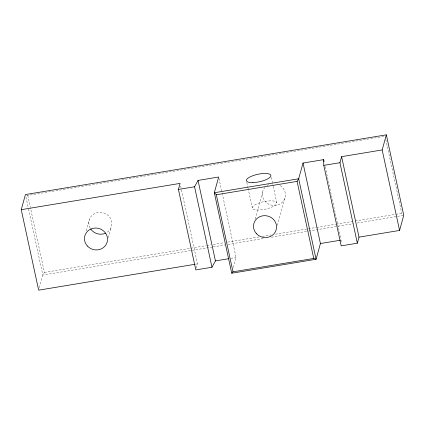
<?xml version="1.0" encoding="UTF-8"?>
<svg xmlns="http://www.w3.org/2000/svg" width="425" height="425" viewBox="0 0 425 425"><rect width="100%" height="100%" fill="white"/><g stroke="black" fill="none" stroke-linecap="round" stroke-linejoin="round"><path stroke-width="0.32" stroke-dasharray="2.12 1.59" d="M39.35 287.645L42.829 275.055L44.418 272.441L30.419 207.682M86.254 230.817L89.383 219.502M108.343 237.734L111.297 227.051M196.318 268.106L197.487 263.877L181.475 189.832M233.288 267.559L236.072 257.492L222.009 192.456M255.117 219.061L262.932 190.782M277.382 225.351L284.851 198.326M26.594 194.974L27.758 195.378L385.092 136.244M44.418 272.441L206.072 245.687M206.725 245.581L210.651 244.928M213.27 244.497L224.395 242.654M227.667 242.112L259.08 236.916M262.352 236.374L270.863 234.967M275.442 234.207L316.019 227.492M316.673 227.386L335.654 224.241M336.308 224.134L354.631 221.101M355.284 220.995L395.207 214.386M395.861 214.28L401.752 213.302L402.549 214.11M212.479 246.978L42.829 275.055L28.353 208.091M213.137 246.867L224.926 244.917M228.204 244.375L263.574 238.521M271.432 237.219L308.114 231.152M308.773 231.041L353.313 223.672M357.244 223.019L403.75 215.321M195.527 264.201L197.487 263.877M230.913 258.347L236.072 257.492M385.788 139.48L401.752 213.302M325.194 166.712L340.924 239.472M271.299 177.395L273.089 185.677M273.227 186.315L276.808 202.884A12.511 3.825 -12.2 0 1 258.841 209.992A12.511 3.825 -12.2 0 1 258.033 203.389A12.511 3.825 -12.2 0 1 276.808 202.884M246.803 182.474L247.903 187.568M248.041 188.206L252.312 207.958M218.949 178.293L221.871 191.813M180.641 185.964L181.337 189.183M27.758 195.378L30.281 207.033M25.983 197.142L28.209 207.442M341.062 240.114L341.105 242.032M90.026 227.874A11.592 10.901 15.5 0 1 94.807 213.504A11.592 10.901 15.5 0 1 110.272 217.993A11.592 10.901 15.5 0 1 106.569 232.677M280.24 185.603A11.592 10.901 15.5 0 1 283.31 201.168A11.592 10.901 15.5 0 1 266.889 203.044A11.592 10.901 15.5 0 1 264.961 187.351M267.16 185.459A11.592 10.901 15.5 0 1 268.712 184.62"/><path stroke-width="0.64" d="M194.873 264.308L38.654 290.163L21.25 209.679L25.426 194.565L386.346 134.837L403.75 215.321L399.574 230.435L359.013 237.145L357.34 243.19L341.19 245.863L323.786 165.378L323.664 159.63L303.025 163.046L298.674 178.776L297.08 181.39L313.746 258.453L316.078 259.266L320.423 243.53L303.025 163.046M231.726 273.222L232.98 271.819L216.32 194.756L214.322 192.738L298.674 178.776L316.078 259.266L231.726 273.222L214.322 192.738L218.673 177.007L198.034 180.423L215.433 260.908L211.969 267.245L195.813 269.923L178.415 189.433L180.083 183.393L21.25 209.679M357.34 243.19L339.942 162.706L341.61 156.66L382.171 149.945L386.346 134.837M211.969 267.245L194.565 186.761L198.034 180.423M178.415 189.433L194.565 186.761M323.786 165.378L339.942 162.706M216.32 194.756L297.08 181.39M215.433 260.908L228.979 258.666M320.423 243.53L340.42 240.221M232.98 271.819L313.746 258.453M382.171 149.945L399.574 230.435M341.61 156.66L359.013 237.145M323.664 159.63L324.078 161.564M105.522 233.213A11.592 10.901 15.5 0 1 90.621 228.889M256.408 233.623A11.592 10.901 15.5 0 0 275.99 230.377A11.592 10.901 15.5 0 0 262.698 215.815A11.592 10.901 15.5 0 0 256.408 233.623M87.369 246.006A11.592 10.901 15.5 0 0 106.957 242.765A11.592 10.901 15.5 0 0 93.665 228.198A11.592 10.901 15.5 0 0 87.369 246.006M252.917 182.591A12.511 3.825 -12.2 0 0 270.884 175.482A12.511 3.825 -12.2 0 0 252.11 175.992A12.511 3.825 -12.2 0 0 252.917 182.591"/></g></svg>
